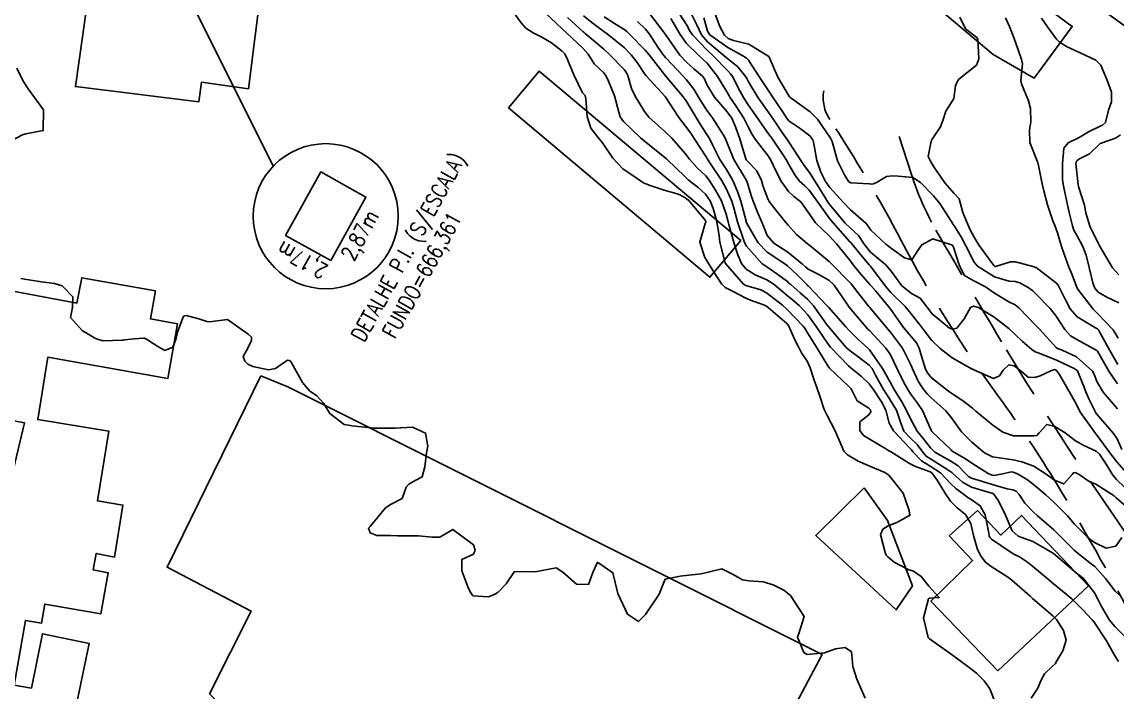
# Model space of a CAD drawing. Header units: metres. Extents: x 298520 to 308411, y 7433745 to 7450750.
# Drawn here: x 300510 to 300615.8, y 7446515.1 to 7446579.8 of the extents above; entities that cross this region are included whole.
import ezdxf

# ---------------------------------------------------------------- set-up
doc = ezdxf.new("R2010")
doc.units = ezdxf.units.M
doc.header["$LTSCALE"] = 10
doc.linetypes.add('CONTINUO', pattern=[0])
doc.linetypes.add('DASHED', pattern=[0.75, 0.5, -0.25])
for name, color, linetype in [('Curvas de Nivel 1m', 11, 'Continuous'), ('Curvas de Nivel 5m', 15, 'Continuous'), ('Edificações', 30, 'Continuous'), ('TEXTO', 45, 'Continuous'), ('Vias Secundárias', 230, 'DASHED')]:
    doc.layers.add(name, color=color, linetype=linetype)
doc.styles.add('ROMANS', font='romans', dxfattribs={"height": 0.2})

msp = doc.modelspace()

# ---------------------------------------------------------------- linework, layer by layer
at = {"layer": 'Curvas de Nivel 1m', "flags": 128}
for points, elevation in [([(300603.96, 7446514.23), (300603.48, 7446515.45), (300602.95, 7446516.24), (300602.21, 7446516.96), (300601.51, 7446517.51), (300600.5, 7446518.27), (300599.52, 7446518.97), (300597.65, 7446520.3), (300597.53, 7446520.41), (300597.09, 7446522.31), (300597.58, 7446524.15), (300597.67, 7446524.21), (300598.61, 7446524.29), (300597.6, 7446525.38), (300596.87, 7446526.31), (300596.11, 7446526.82), (300595.62, 7446526.97), (300594.27, 7446527.7), (300593.63, 7446528.19), (300593.48, 7446528.35), (300593.37, 7446528.62), (300592.95, 7446530.36), (300593.15, 7446530.86), (300593.67, 7446531.18), (300594.51, 7446531.5), (300595.68, 7446532.14), (300595.79, 7446532.22), (300595.75, 7446532.33), (300595.74, 7446532.38), (300595.69, 7446532.67), (300595.12, 7446534.34), (300593.73, 7446536.09), (300593.34, 7446536.35), (300591.74, 7446537.01), (300590.79, 7446537.43), (300589.75, 7446538.03), (300589.39, 7446538.4), (300589.15, 7446539.02), (300588.54, 7446540.41), (300587.79, 7446541.84), (300587.49, 7446542.42), (300587.07, 7446543.69), (300586.83, 7446544.43), (300586.55, 7446545.16), (300586.15, 7446546.44), (300585.85, 7446547.08), (300585.3, 7446547.89), (300585.01, 7446548.45), (300584.63, 7446549.21), (300584.07, 7446550.47), (300583.9, 7446550.7), (300582.32, 7446552.08), (300581.92, 7446552.4), (300581.74, 7446552.49), (300580.38, 7446552.97), (300579.93, 7446553.16), (300578.64, 7446553.83), (300577.94, 7446554.2), (300577.58, 7446554.54), (300576.87, 7446555.64), (300576.3, 7446556.56), (300575.97, 7446557.09), (300575.48, 7446558.57), (300576.01, 7446560.35), (300576.07, 7446560.5), (300576.06, 7446560.56), (300576.01, 7446560.68), (300574.42, 7446562.58), (300574.21, 7446562.76), (300574.05, 7446562.87), (300573.45, 7446563.2), (300572.05, 7446563.59), (300570.61, 7446564.07), (300570.06, 7446564.3), (300569.85, 7446564.42), (300569.55, 7446564.64), (300568.65, 7446565.24), (300568.07, 7446565.65), (300567.1, 7446566.67), (300566.11, 7446568.16), (300565.66, 7446568.69), (300564.98, 7446569.55), (300564.61, 7446570.7), (300564.48, 7446572.39), (300564.43, 7446572.71), (300564.29, 7446572.84), (300564.17, 7446572.98), (300563.32, 7446574.72), (300562.73, 7446576.19), (300562.46, 7446576.73), (300562.21, 7446577.01), (300561.17, 7446577.79), (300560.23, 7446578.36), (300559.4, 7446578.76), (300558.69, 7446579.22), (300558.24, 7446579.72), (300557.47, 7446580.79)], 668), ([(300607.47, 7446514.57), (300608.13, 7446515.53), (300608.38, 7446516.17), (300608.77, 7446516.9), (300609.51, 7446517.6), (300609.79, 7446517.88), (300609.97, 7446518.16), (300610.55, 7446519.13), (300610.85, 7446520.15), (300610.61, 7446521.09), (300609.94, 7446522.16), (300609.57, 7446522.51), (300607.62, 7446524.18), (300607.58, 7446524.21), (300607.37, 7446524.4), (300605.61, 7446525.96), (300605.29, 7446526.21), (300603.62, 7446527.27), (300603.07, 7446527.68), (300602.64, 7446528.24), (300602.31, 7446528.92), (300601.92, 7446530.26), (300601.67, 7446531.42), (300601.14, 7446532.27), (300600.34, 7446532.92), (300599.7, 7446533.58), (300599.21, 7446534.28), (300598.41, 7446535.6), (300597.88, 7446536.3), (300597.73, 7446536.39), (300596.32, 7446536.9), (300595.74, 7446537.22), (300593.9, 7446538.35), (300593.75, 7446538.43), (300593.52, 7446538.58), (300591.77, 7446539.63), (300591.31, 7446539.92), (300590.94, 7446540.38), (300590.95, 7446541.22), (300591.8, 7446541.91), (300591.99, 7446542.18), (300591.96, 7446542.37), (300591.8, 7446542.56), (300590.68, 7446543.26), (300590.1, 7446544.4), (300589.98, 7446544.55), (300589.83, 7446544.68), (300588.01, 7446546.42), (300587.85, 7446546.63), (300586.75, 7446548.43), (300585.89, 7446549.83), (300585.65, 7446550.2), (300585.46, 7446550.45), (300583.92, 7446552.07), (300583.48, 7446552.47), (300581.93, 7446553.69), (300581.39, 7446553.95), (300579.94, 7446554.39), (300579.72, 7446554.52), (300577.96, 7446556.52), (300577.95, 7446556.54), (300577.93, 7446556.57), (300577.44, 7446558.55), (300577.37, 7446559.17), (300577.13, 7446560.55), (300576.79, 7446561.8), (300576.5, 7446562.56), (300576.05, 7446563.21), (300575.33, 7446563.84), (300574.38, 7446564.59), (300574.21, 7446564.74), (300574.07, 7446564.88), (300572.27, 7446566.61), (300572.09, 7446566.78), (300571.32, 7446567.39), (300570.11, 7446568.34), (300569.77, 7446568.64), (300568.92, 7446569.45), (300568.13, 7446570.22), (300567.81, 7446570.66), (300567.69, 7446571.12), (300567.24, 7446572.67), (300566.6, 7446574.26), (300566.4, 7446574.68), (300566.19, 7446574.92), (300565.28, 7446575.78), (300564.7, 7446576.7), (300564.21, 7446577.29), (300562.66, 7446578.73), (300562.24, 7446579.12), (300560.49, 7446580.75)], 669), ([(300616.93, 7446520.08), (300615.55, 7446521.47), (300615.05, 7446522.1), (300614.26, 7446523.42), (300613.91, 7446524.11), (300613.59, 7446524.72), (300612.5, 7446526.13), (300612, 7446526.52), (300611.62, 7446526.8), (300610.07, 7446528.16), (300609.64, 7446528.51), (300608.78, 7446529.03), (300607.65, 7446529.67), (300607.28, 7446529.82), (300606.21, 7446530.2), (300605.66, 7446530.72), (300605, 7446532.22), (300604.32, 7446533.6), (300603.89, 7446534.23), (300603.7, 7446534.33), (300603.56, 7446534.38), (300601.71, 7446534.93), (300600.85, 7446535.4), (300599.89, 7446536.28), (300599.81, 7446536.35), (300599.73, 7446536.4), (300599.43, 7446536.59), (300597.75, 7446537.67), (300597.36, 7446537.92), (300597.01, 7446538.31), (300596.48, 7446539.04), (300595.77, 7446539.7), (300595.2, 7446540.34), (300594.85, 7446541.28), (300594.47, 7446542.34), (300593.81, 7446543.43), (300593.21, 7446544.36), (300592.46, 7446545.74), (300592.13, 7446546.37), (300591.85, 7446546.71), (300590.62, 7446547.63), (300589.87, 7446548.17), (300589.63, 7446548.4), (300588.02, 7446550.29), (300587.91, 7446550.42), (300587.89, 7446550.44), (300586.48, 7446552.43), (300585.93, 7446553.04), (300585.18, 7446553.69), (300584.27, 7446554.47), (300584.1, 7446554.62), (300583.95, 7446554.76), (300582.93, 7446555.5), (300581.96, 7446556.18), (300581.77, 7446556.3), (300581.49, 7446556.5), (300579.99, 7446558.17), (300579.81, 7446558.52), (300579.71, 7446558.81), (300579.14, 7446560.53), (300578.82, 7446561.75), (300578.58, 7446562.53), (300578.05, 7446563.73), (300577.57, 7446564.54), (300576.51, 7446566.12), (300576.23, 7446566.56), (300576.09, 7446566.79), (300574.94, 7446568.58), (300574.61, 7446569.08), (300574.12, 7446569.75), (300573.48, 7446570.6), (300572.16, 7446572.61), (300570.31, 7446574.63), (300570.18, 7446574.79), (300569.45, 7446575.89), (300568.88, 7446576.65), (300568.21, 7446577.32), (300566.54, 7446578.68), (300566.24, 7446578.9), (300565.19, 7446579.65), (300564.25, 7446580.41)], 671), ([(300616.01, 7446524.51), (300615.59, 7446524.87), (300614.65, 7446526.1), (300613.62, 7446527.25), (300613.14, 7446527.63), (300612.51, 7446528.13), (300612.03, 7446528.53), (300611.64, 7446528.85), (300610.3, 7446530.15), (300609.66, 7446530.8), (300608.07, 7446532.18), (300607.69, 7446532.5), (300606.88, 7446533.37), (300606.31, 7446534.2), (300606.02, 7446534.52), (300605.71, 7446534.65), (300605.17, 7446534.75), (300603.71, 7446535.18), (300602.37, 7446535.59), (300601.72, 7446535.79), (300601.42, 7446535.95), (300601.11, 7446536.26), (300600.44, 7446536.97), (300599.74, 7446537.43), (300598.17, 7446538.3), (300597.76, 7446538.71), (300597.07, 7446539.62), (300596.49, 7446540.32), (300595.79, 7446541.57), (300595.46, 7446542.33), (300595, 7446543.15), (300594.25, 7446544.35), (300593.83, 7446545.12), (300593.14, 7446546.36), (300591.87, 7446548.16), (300591.68, 7446548.37), (300590.72, 7446549.23), (300589.89, 7446550.07), (300589.6, 7446550.4), (300587.92, 7446552.28), (300587.79, 7446552.42), (300585.94, 7446554.35), (300585.89, 7446554.39), (300585.84, 7446554.44), (300584.89, 7446555.4), (300583.96, 7446556.29), (300583.71, 7446556.47), (300581.98, 7446557.6), (300581.11, 7446558.5), (300580.7, 7446559.21), (300580.01, 7446560.43), (300579.97, 7446560.52), (300579.96, 7446560.58), (300579.44, 7446562.53), (300579.14, 7446563.44), (300578.68, 7446564.53), (300578.07, 7446565.56), (300577.44, 7446566.55), (300576.72, 7446567.94), (300576.42, 7446568.56), (300576.12, 7446569.06), (300575.52, 7446569.96), (300575.13, 7446570.58), (300574.16, 7446572.21), (300573.89, 7446572.59), (300572.18, 7446574.61), (300570.59, 7446576.63), (300570.21, 7446577.08), (300568.71, 7446578.65), (300568.46, 7446578.88), (300568.24, 7446579.06), (300567.24, 7446579.67), (300566.25, 7446580.31)], 672), ([(300616.23, 7446530.08), (300615.64, 7446529.23), (300614.71, 7446529.03), (300613.65, 7446529.56), (300613.32, 7446529.78), (300612.89, 7446530.12), (300611.67, 7446531.36), (300610.98, 7446532.15), (300609.7, 7446533.45), (300608.89, 7446534.17), (300607.71, 7446535.17), (300607.14, 7446535.62), (300606.16, 7446536.2), (300605.73, 7446536.38), (300605.54, 7446536.4), (300604.75, 7446536.22), (300603.89, 7446536.06), (300603.72, 7446536.08), (300603.32, 7446536.23), (300601.74, 7446537.23), (300601.15, 7446537.66), (300600.08, 7446538.28), (300599.87, 7446538.4), (300599.76, 7446538.51), (300597.89, 7446540.3), (300597.78, 7446540.48), (300597, 7446542.31), (300596.52, 7446543.03), (300595.82, 7446543.92), (300595.56, 7446544.33), (300595.22, 7446544.95), (300594.53, 7446546.34), (300593.86, 7446547.75), (300593.46, 7446548.35), (300591.89, 7446550), (300591.7, 7446550.18), (300591.52, 7446550.38), (300589.92, 7446552.28), (300589.83, 7446552.4), (300589.66, 7446552.67), (300588.46, 7446554.41), (300587.95, 7446554.9), (300586.92, 7446555.46), (300585.96, 7446555.96), (300585.69, 7446556.17), (300585.41, 7446556.45), (300583.98, 7446557.6), (300582.63, 7446558.48), (300582, 7446559.22), (300581.64, 7446560.12), (300581.49, 7446560.5), (300581.07, 7446561.46), (300580.65, 7446562.51), (300580.49, 7446562.96), (300580.06, 7446564.35), (300579.99, 7446564.52), (300579.89, 7446564.69), (300578.79, 7446566.53), (300578.11, 7446568.2), (300577.96, 7446568.54), (300577.77, 7446568.89), (300576.72, 7446570.55), (300576.14, 7446571.32), (300575.36, 7446572.57), (300574.92, 7446573.33), (300574.18, 7446574.27), (300573.88, 7446574.59), (300572.2, 7446576.34), (300571.98, 7446576.61), (300571.44, 7446577.39), (300570.62, 7446578.63), (300570.24, 7446579.11), (300569.48, 7446579.87)], 673), ([(300616.65, 7446533.04), (300615.7, 7446533.89), (300615.49, 7446534.09), (300613.71, 7446535.21), (300613.07, 7446535.47), (300612.13, 7446536.13), (300611.73, 7446536.33), (300611.56, 7446536.3), (300611.45, 7446536.14), (300610.63, 7446535.24), (300609.72, 7446535.6), (300608.93, 7446536.17), (300607.73, 7446536.95), (300606.57, 7446537.37), (300605.74, 7446537.57), (300604.18, 7446537.8), (300603.75, 7446537.86), (300602.98, 7446538.24), (300601.76, 7446539.26), (300601.26, 7446539.75), (300600.76, 7446540.27), (300599.79, 7446541.62), (300599.24, 7446542.29), (300597.82, 7446543.55), (300597.44, 7446543.93), (300597.12, 7446544.31), (300596.6, 7446545.09), (300596.01, 7446546.33), (300595.85, 7446546.74), (300595.05, 7446548.34), (300593.89, 7446549.88), (300593.49, 7446550.35), (300591.92, 7446552.25), (300591.82, 7446552.37), (300590.96, 7446553.41), (300590.2, 7446554.4), (300590.09, 7446554.54), (300589.95, 7446554.7), (300588.27, 7446556.42), (300587.97, 7446556.71), (300586.49, 7446557.93), (300585.99, 7446558.33), (300585.84, 7446558.44), (300584.83, 7446559.29), (300584.01, 7446560.19), (300583.79, 7446560.47), (300582.73, 7446561.79), (300582.18, 7446562.49), (300582.05, 7446562.74), (300581.59, 7446564.02), (300581.44, 7446564.5), (300581.01, 7446565.44), (300580.08, 7446566.39), (300579.98, 7446566.52), (300579.91, 7446566.7), (300579.34, 7446568.53), (300578.95, 7446569.7), (300578.58, 7446570.54), (300578.14, 7446571.15), (300576.92, 7446572.55), (300576.18, 7446573.79), (300575.93, 7446574.31), (300575.74, 7446574.57), (300574.92, 7446575.3), (300574.2, 7446575.92), (300573.56, 7446576.6), (300572.23, 7446578.52), (300572.17, 7446578.61), (300571.99, 7446578.86), (300570.64, 7446580.63)], 674), ([(300616.88, 7446536.07), (300615.74, 7446537.36), (300615.18, 7446538.1), (300613.77, 7446540.02), (300613.73, 7446540.07), (300613.68, 7446540.11), (300613.46, 7446540.43), (300612.24, 7446542.13), (300612.08, 7446542.41), (300611.81, 7446542.97), (300611.16, 7446544.15), (300610.26, 7446545.74), (300609.97, 7446546.16), (300609.84, 7446546.25), (300609.73, 7446546.27), (300609.39, 7446546.16), (300608.34, 7446545.67), (300607.84, 7446545.52), (300607.18, 7446545.53), (300606.4, 7446546.2), (300605.85, 7446546.64), (300605.33, 7446546.74), (300604.78, 7446546.22), (300604.41, 7446545.66), (300603.83, 7446545.4), (300601.94, 7446546.25), (300601.84, 7446546.3), (300601.77, 7446546.32), (300599.86, 7446547.4), (300598.68, 7446548.29), (300597.88, 7446549.09), (300597.36, 7446549.78), (300596.96, 7446550.31), (300595.91, 7446551.66), (300595.33, 7446552.34), (300593.94, 7446553.72), (300593.37, 7446554.36), (300591.96, 7446556.24), (300591.9, 7446556.31), (300591.85, 7446556.37), (300591.18, 7446557.17), (300590.16, 7446558.4), (300590.09, 7446558.49), (300589.99, 7446558.6), (300588.36, 7446560.42), (300588.02, 7446560.84), (300586.9, 7446562.43), (300586.05, 7446563.57), (300585.62, 7446564.01), (300585.13, 7446564.45), (300584.65, 7446565.05), (300584.08, 7446566.07), (300583.87, 7446566.47), (300583.44, 7446567.13), (300582.51, 7446568.49), (300582.12, 7446569.03), (300581.51, 7446569.88), (300581.09, 7446570.51), (300580.15, 7446571.83), (300579.7, 7446572.52), (300579.17, 7446573.52), (300578.67, 7446574.53), (300578.46, 7446574.81), (300578.19, 7446575.09), (300576.77, 7446576.55), (300576.21, 7446577.09), (300574.77, 7446578.58), (300574.55, 7446578.9), (300574.24, 7446579.5), (300573.54, 7446580.6)], 676), ([(300616.23, 7446538.55), (300615.77, 7446539.59), (300615.44, 7446540.09), (300613.8, 7446542), (300613.72, 7446542.11), (300613.07, 7446543.37), (300612.75, 7446544.13), (300612.5, 7446544.8), (300611.94, 7446546.14), (300611.84, 7446546.25), (300611.62, 7446546.36), (300609.86, 7446547.2), (300608.17, 7446547.87), (300607.87, 7446547.98), (300607.53, 7446548.19), (300606.66, 7446548.98), (300605.89, 7446549.7), (300605.31, 7446550.22), (300603.91, 7446551.31), (300602.41, 7446552.25), (300601.92, 7446552.4), (300601.61, 7446552.25), (300601.02, 7446551.15), (300600.3, 7446550.27), (300599.89, 7446550.18), (300599.61, 7446550.28), (300597.91, 7446551.64), (300597.41, 7446552.31), (300596.76, 7446553.15), (300595.94, 7446553.62), (300594.99, 7446554.34), (300593.96, 7446555.78), (300593.45, 7446556.36), (300591.98, 7446557.61), (300591.35, 7446558.38), (300590.82, 7446559.2), (300590.01, 7446559.95), (300589.53, 7446560.4), (300588.04, 7446562.17), (300587.86, 7446562.42), (300587.52, 7446562.96), (300586.63, 7446564.43), (300586.07, 7446565.29), (300585.58, 7446565.95), (300585.24, 7446566.45), (300584.11, 7446568.17), (300583.91, 7446568.47), (300583.45, 7446569.15), (300582.54, 7446570.49), (300582.14, 7446571.05), (300581.13, 7446572.5), (300580.18, 7446574.05), (300580.02, 7446574.35), (300579.93, 7446574.51), (300579.16, 7446575.49), (300578.2, 7446576.27), (300577.85, 7446576.54), (300576.22, 7446577.89), (300575.65, 7446578.57), (300575.19, 7446579.52), (300574.69, 7446580.58)], 677), ([(300615.81, 7446542.47), (300614.44, 7446544.1), (300613.83, 7446545.12), (300613.56, 7446545.83), (300613.39, 7446546.12), (300611.86, 7446547.5), (300610.46, 7446548.15), (300610.02, 7446548.3), (300609.88, 7446548.41), (300608.27, 7446550.18), (300607.9, 7446550.57), (300606.32, 7446552.2), (300606.11, 7446552.4), (300605.93, 7446552.52), (300605.32, 7446552.82), (300603.94, 7446553.65), (300603.08, 7446554.24), (300601.95, 7446554.83), (300601.03, 7446555.34), (300600.56, 7446556.27), (300599.99, 7446558.07), (300599.88, 7446558.28), (300598, 7446558.88), (300596.91, 7446558.32), (300596.54, 7446557.77), (300595.97, 7446556.85), (300595.25, 7446557.06), (300593.99, 7446557.96), (300593.44, 7446558.36), (300592.01, 7446559.73), (300591.76, 7446560.12), (300591.54, 7446560.38), (300590.03, 7446561.69), (300589.33, 7446562.41), (300588.06, 7446563.83), (300587.64, 7446564.42), (300587.18, 7446565.32), (300586.8, 7446566.43), (300586.5, 7446568.04), (300586.39, 7446568.44), (300586.12, 7446568.81), (300585.19, 7446569.52), (300584.13, 7446570.25), (300583.93, 7446570.47), (300583.46, 7446571.16), (300582.58, 7446572.49), (300582.17, 7446573.12), (300581.27, 7446574.5), (300580.2, 7446576.11), (300580.01, 7446576.33), (300579.72, 7446576.52), (300578.21, 7446577.34), (300576.46, 7446578.56), (300576.24, 7446578.91), (300575.88, 7446580.2)], 678), ([(300615.83, 7446544.88), (300614.98, 7446546.1), (300613.87, 7446548.04), (300613.81, 7446548.11), (300611.88, 7446549.18), (300611.29, 7446549.54), (300610.74, 7446550.15), (300609.91, 7446551.42), (300609.3, 7446552.17), (300607.94, 7446553.59), (300607.63, 7446553.87), (300607.18, 7446554.19), (300606.4, 7446554.65), (300605.95, 7446554.77), (300605.37, 7446554.8), (300603.95, 7446555.22), (300602.29, 7446556.25), (300601.97, 7446556.62), (300601.14, 7446558.26), (300600.75, 7446559.02), (300600.01, 7446560.19), (300599.94, 7446560.28), (300599.81, 7446560.49), (300598.66, 7446562.29), (300598.05, 7446563.04), (300596.81, 7446564.31), (300596.07, 7446564.81), (300594.65, 7446564.92), (300594.07, 7446564.95), (300593.52, 7446564.9), (300592.6, 7446564.36), (300592.25, 7446564.18), (300592.06, 7446564.17), (300591.87, 7446564.19), (300590.06, 7446564.29), (300589.88, 7446564.4), (300589.49, 7446564.99), (300588.78, 7446566.41), (300588.26, 7446568.27), (300588.22, 7446568.42), (300588.11, 7446568.6), (300586.86, 7446570.43), (300586.14, 7446571.14), (300584.31, 7446572.47), (300584.22, 7446572.53), (300584.16, 7446572.59), (300583.02, 7446574.48), (300582.2, 7446576.43), (300582.15, 7446576.49), (300580.22, 7446577.66), (300578.73, 7446578.03), (300578.23, 7446578.23), (300577.86, 7446578.54), (300577.43, 7446579.36), (300576.96, 7446580.55)], 679), ([(300615.88, 7446549.29), (300615.4, 7446550.09), (300613.92, 7446551.66), (300613.46, 7446552.11), (300611.94, 7446554.07), (300611.92, 7446554.11), (300611.91, 7446554.13), (300611.37, 7446555.56), (300611.12, 7446556.14), (300610.65, 7446557.49), (300610.41, 7446558.15), (300610.31, 7446558.46), (300610.01, 7446559.45), (300609.76, 7446560.16), (300609.57, 7446560.61), (300609.05, 7446562.17), (300608.7, 7446563.53), (300608.55, 7446564.18), (300608.15, 7446566.11), (300608.14, 7446566.18), (300608.09, 7446566.33), (300607.34, 7446568.19), (300607.33, 7446569.39), (300607.45, 7446570.19), (300607.41, 7446571.45), (300607.21, 7446572.19), (300606.54, 7446573.84), (300606.49, 7446574.2), (300606.63, 7446575.76), (300606.54, 7446576.2), (300606.22, 7446577.13), (300605.85, 7446578.21), (300605.4, 7446579.37), (300604.99, 7446580.22)], 681), ([(300615.93, 7446552.7), (300614.79, 7446553.24), (300613.94, 7446553.74), (300613.63, 7446554.11), (300613.42, 7446554.65), (300613.09, 7446556.12), (300612.78, 7446557.32), (300612.48, 7446558.13), (300612, 7446559.04), (300611.61, 7446559.73), (300611.46, 7446560.14), (300611.19, 7446561.3), (300611, 7446562.15), (300610.69, 7446563.51), (300610.56, 7446564.15), (300610.52, 7446564.6), (300610.49, 7446566.15), (300610.62, 7446567.64), (300611.04, 7446568.15), (300612.12, 7446568.67), (300613.02, 7446569.22), (300614.13, 7446569.75), (300614.38, 7446569.86), (300614.65, 7446570.1), (300614.95, 7446571.3), (300615.22, 7446572.1), (300615.23, 7446573.04), (300614.86, 7446574.1), (300614.2, 7446575.65), (300613.73, 7446576.11), (300612.21, 7446576.82), (300610.96, 7446577.41), (300610.23, 7446577.86), (300609.94, 7446578.16), (300609.07, 7446579.34), (300608.47, 7446580.18)], 682), ([(300509.08, 7446568.39), (300510.11, 7446568.93), (300510.44, 7446569.02), (300512.11, 7446569.33), (300512.13, 7446571.33), (300510.64, 7446573.35), (300510.17, 7446574.1), (300509.56, 7446575.36)], 667), ([(300615.96, 7446555.42), (300615.33, 7446556.1), (300614.36, 7446557.73), (300614.13, 7446558.11), (300614, 7446558.35), (300613.14, 7446560.12), (300612.77, 7446561.38), (300612.62, 7446562.12), (300612.06, 7446563.93), (300612.02, 7446564.13), (300611.81, 7446565.87), (300611.79, 7446566.13), (300611.85, 7446566.37), (300612.09, 7446566.56), (300613.11, 7446567.1), (300614.11, 7446568.04), (300614.15, 7446568.08), (300614.23, 7446568.11), (300615.61, 7446568.61), (300616.12, 7446568.92)], 683), ([(300591.47, 7446514.55), (300590.64, 7446516.39), (300590.27, 7446517.63), (300590.21, 7446518.39), (300590.14, 7446519.02), (300589.52, 7446519.45), (300588.6, 7446519.33), (300587.52, 7446518.92), (300585.85, 7446518.78), (300585.52, 7446518.97), (300584.93, 7446520.46), (300585.09, 7446520.91), (300585.56, 7446522.45), (300584.25, 7446524.46), (300583.59, 7446524.98), (300582.58, 7446525.5), (300581.6, 7446525.79), (300580.24, 7446525.88), (300579.6, 7446525.99), (300578.64, 7446526.53), (300577.62, 7446527.04), (300575.61, 7446526.57), (300573.85, 7446526.35), (300573.61, 7446526.33), (300572.16, 7446526.05), (300571.58, 7446524.61), (300570.25, 7446522.63), (300569.56, 7446521.97), (300568.5, 7446522.65), (300567.58, 7446524.66), (300567.11, 7446526.67), (300565.62, 7446527.68), (300565.17, 7446526.69), (300564.76, 7446525.53), (300563.6, 7446525.55), (300562.28, 7446526.72), (300561.62, 7446527.13), (300559.61, 7446526.76), (300557.61, 7446526.78), (300556.79, 7446525.6), (300556.02, 7446524.8), (300555.76, 7446524.62), (300555.58, 7446524.52), (300555.1, 7446524.33), (300553.58, 7446524.44), (300553.32, 7446524.83), (300553.11, 7446525.31), (300552.53, 7446526.84), (300552.52, 7446527.95), (300553.63, 7446528.47), (300553.79, 7446528.83), (300553.64, 7446529.37), (300551.66, 7446530.85), (300550.4, 7446530.11), (300549.65, 7446530.11), (300548.32, 7446530.22), (300547.65, 7446530.23), (300546.32, 7446530.24), (300545.65, 7446530.26), (300544.32, 7446530.27), (300543.66, 7446530.51), (300543.5, 7446530.95), (300543.58, 7446531.04), (300543.66, 7446531.11), (300545.15, 7446532.93), (300545.69, 7446533.27), (300546.76, 7446533.84), (300547.15, 7446534.91), (300547.39, 7446535.22), (300547.71, 7446535.41), (300548.7, 7446535.91), (300548.94, 7446536.88), (300549.1, 7446538.24), (300549.24, 7446538.88), (300549.02, 7446540.14), (300547.77, 7446540.72), (300546.07, 7446540.62), (300545.78, 7446540.61), (300544.1, 7446540.63), (300543.78, 7446540.64), (300541.9, 7446540.85), (300541.78, 7446540.86), (300541.17, 7446540.98), (300539.79, 7446542.03), (300539.41, 7446542.61), (300539.21, 7446543), (300538.52, 7446543.72), (300537.81, 7446544.22), (300537.12, 7446545.03), (300536.19, 7446546.7), (300536, 7446547.04), (300535.85, 7446547.16), (300535.71, 7446547.19), (300535.51, 7446547.04), (300534.53, 7446546.37), (300533.84, 7446546.24), (300532.35, 7446546.57), (300531.85, 7446546.8), (300531.58, 7446547.09), (300531.41, 7446547.54), (300531.87, 7446548.35), (300532.21, 7446549.08), (300532.2, 7446549.41), (300531.88, 7446549.7), (300529.9, 7446551.11), (300528.17, 7446550.87), (300527.9, 7446550.92), (300527.13, 7446551.15), (300525.91, 7446551.49), (300525.66, 7446551.41), (300525.54, 7446551.16), (300525.09, 7446549.96), (300524.92, 7446549.17), (300524.61, 7446548.43), (300523.86, 7446548.11), (300523.17, 7446548.5), (300522.09, 7446549.21), (300521.87, 7446549.3), (300521.78, 7446549.31), (300520.88, 7446549.22), (300519.97, 7446549.13), (300519.87, 7446549.12), (300519.74, 7446549.1), (300517.87, 7446549.03), (300517.16, 7446549.27), (300515.88, 7446550.04), (300514.75, 7446551.29), (300514.93, 7446552.27), (300514.97, 7446553.29), (300513.93, 7446554.34), (300513.2, 7446554.58), (300511.94, 7446554.72), (300510.31, 7446554.98), (300509.94, 7446555.06)], 667)]:
    msp.add_lwpolyline(points, dxfattribs=dict(at, elevation=elevation))
at = {"layer": 'Curvas de Nivel 5m', "flags": 128}
for points, elevation in [([(300615.91, 7446518.09), (300615.52, 7446518.7), (300614.75, 7446520.1), (300613.56, 7446521.88), (300613.37, 7446522.11), (300612.5, 7446523.06), (300611.58, 7446523.98), (300611.41, 7446524.14), (300609.6, 7446525.61), (300608.95, 7446526.17), (300607.62, 7446527.31), (300607.13, 7446527.69), (300606.34, 7446528.2), (300605.86, 7446528.43), (300605.64, 7446528.56), (300604.65, 7446529.22), (300603.65, 7446529.9), (300603.5, 7446530.08), (300603.44, 7446530.23), (300603.4, 7446530.49), (300603.05, 7446532.24), (300602.57, 7446533.12), (300601.7, 7446533.73), (300601.38, 7446533.93), (300600.96, 7446534.26), (300600.22, 7446534.78), (300599.72, 7446535.25), (300598.73, 7446536.29), (300597.74, 7446536.96), (300596.89, 7446537.45), (300596.07, 7446538.33), (300595.93, 7446538.51), (300595.76, 7446538.68), (300594.18, 7446540.35), (300593.78, 7446541.1), (300593.45, 7446542.35), (300593.03, 7446543.14), (300592.22, 7446544.37), (300591.83, 7446544.9), (300591.08, 7446545.62), (300590.09, 7446546.4), (300589.85, 7446546.62), (300588.12, 7446548.42), (300587.88, 7446548.73), (300586.74, 7446550.43), (300585.91, 7446551.56), (300585.07, 7446552.45), (300584.45, 7446552.99), (300583.93, 7446553.42), (300582.66, 7446554.48), (300581.95, 7446554.93), (300580.85, 7446555.41), (300579.96, 7446555.97), (300579.51, 7446556.52), (300579.16, 7446557.34), (300578.78, 7446558.53), (300578.29, 7446560.26), (300578.22, 7446560.54), (300578.02, 7446561.28), (300577.58, 7446562.54), (300577.01, 7446563.59), (300576.39, 7446564.56), (300576.07, 7446564.96), (300575.24, 7446565.74), (300574.5, 7446566.58), (300574.09, 7446567.11), (300572.78, 7446568.6), (300572.12, 7446569.24), (300570.58, 7446570.63), (300570.14, 7446571.16), (300569.24, 7446572.64), (300568.9, 7446573.38), (300568.53, 7446574.65), (300568.43, 7446574.9), (300568.19, 7446575.21), (300566.78, 7446576.67), (300566.21, 7446577.18), (300564.43, 7446578.71), (300564.32, 7446578.8), (300564.23, 7446578.87), (300562.73, 7446580.24)], 670), ([(300616.52, 7446534.88), (300615.72, 7446535.65), (300615.36, 7446536.09), (300614.71, 7446537.13), (300614.08, 7446538.11), (300613.76, 7446538.4), (300612.56, 7446538.93), (300611.77, 7446539.39), (300610.75, 7446540.15), (300609.78, 7446540.79), (300608.98, 7446540.97), (300608.26, 7446540.18), (300608.03, 7446539.92), (300607.77, 7446539.87), (300607.45, 7446539.87), (300605.77, 7446539.86), (300604.73, 7446540.22), (300603.78, 7446540.89), (300602.14, 7446542.25), (300601.81, 7446542.53), (300600.84, 7446543.29), (300599.82, 7446543.97), (300599.37, 7446544.28), (300597.83, 7446545.51), (300597.47, 7446545.94), (300597.29, 7446546.31), (300597.03, 7446547.13), (300596.68, 7446548.32), (300596.4, 7446548.85), (300595.88, 7446549.47), (300595.17, 7446550.34), (300593.92, 7446552.06), (300593.7, 7446552.35), (300592.47, 7446553.83), (300592.01, 7446554.37), (300591.94, 7446554.45), (300591.03, 7446555.46), (300590.31, 7446556.39), (300589.97, 7446556.84), (300588.7, 7446558.41), (300588, 7446559.13), (300586.66, 7446560.43), (300586.03, 7446561.35), (300585.24, 7446562.45), (300584.57, 7446562.98), (300584.05, 7446563.45), (300583.32, 7446564.48), (300582.62, 7446565.94), (300582.35, 7446566.49), (300582.09, 7446566.89), (300580.84, 7446568.51), (300580.55, 7446568.94), (300580.13, 7446569.77), (300579.74, 7446570.52), (300578.97, 7446571.71), (300578.4, 7446572.54), (300578.32, 7446572.69), (300578.17, 7446572.98), (300577.21, 7446574.55), (300576.2, 7446575.85), (300575.83, 7446576.2), (300575.39, 7446576.57), (300574.22, 7446577.74), (300573.6, 7446578.6), (300572.69, 7446580.16)], 675), ([(300615.85, 7446546.75), (300615.06, 7446548.1), (300614.08, 7446549.92), (300613.97, 7446550.11), (300613.89, 7446550.19), (300613.7, 7446550.31), (300611.91, 7446551.36), (300611.26, 7446552.14), (300610.79, 7446553.01), (300610.23, 7446554.16), (300610.13, 7446554.34), (300609.95, 7446554.57), (300608.25, 7446555.89), (300607.96, 7446556.11), (300607.91, 7446556.13), (300607.77, 7446556.18), (300605.97, 7446556.66), (300605.5, 7446556.68), (300604.03, 7446556.23), (300603.97, 7446556.22), (300603.88, 7446556.31), (300602.47, 7446558.25), (300602, 7446558.99), (300601.57, 7446559.82), (300601.36, 7446560.26), (300600.88, 7446561.42), (300600.67, 7446562.27), (300600.52, 7446562.74), (300600.05, 7446563.26), (300599.16, 7446564.29), (300598.08, 7446565.83), (300597.78, 7446566.3), (300597.55, 7446566.84), (300597.83, 7446568.3), (300597.91, 7446568.5), (300598.12, 7446568.79), (300598.74, 7446569.69), (300598.95, 7446570.29), (300599.24, 7446571.19), (300599.92, 7446572.28), (300600, 7446572.44), (300600.17, 7446573.64), (300600.37, 7446574.09), (300600.49, 7446574.28), (300602.2, 7446575.65), (300602.38, 7446576.07), (300602.44, 7446576.25), (300602.33, 7446578.15), (300602.28, 7446578.25), (300602.23, 7446578.31), (300601.13, 7446579.15), (300600.58, 7446580.28)], 680)]:
    msp.add_lwpolyline(points, dxfattribs=dict(at, elevation=elevation))
at = {"layer": 'Edificações'}
for points in [[(300569.34, 7446655.97), (300554.58, 7446637.48), (300553.17, 7446635.72), (300540.4, 7446620.26), (300583.86, 7446585.51), (300587.67, 7446590.28), (300603.8, 7446576.66), (300607.77, 7446574.38), (300611.44, 7446579.38), (300608.5, 7446581.54), (300610.27, 7446583.95), (300616.69, 7446579.3)], [(300515.4, 7446514.43), (300516.55, 7446519.84), (300512.05, 7446520.77), (300510.96, 7446515.54), (300509.3, 7446515.83), (300510.41, 7446522.06), (300511.93, 7446521.79), (300512.26, 7446523.64), (300517.68, 7446522.71), (300518.39, 7446526.67), (300516.93, 7446526.94), (300517.22, 7446528.53), (300518.97, 7446528.18), (300519.8, 7446533.19), (300517.33, 7446533.6), (300518.43, 7446540.33), (300511.58, 7446541.45), (300512.56, 7446547.45), (300524.14, 7446545.42), (300525.06, 7446550.69), (300522.45, 7446551.15), (300522.93, 7446553.88), (300515.83, 7446555.13), (300515.36, 7446552.69), (300504.71, 7446554.67)], [(300500.72, 7446542.97), (300510.3, 7446541.12), (300507.58, 7446529.9)]]:
    msp.add_lwpolyline(points, dxfattribs=at)
for points in [[(300516.92, 7446585.7), (300515.22, 7446573.58), (300527.14, 7446572.12), (300527.4, 7446574.01), (300531.92, 7446573.37), (300533.2, 7446583.63)], [(300557.01, 7446571.52), (300576.47, 7446555.17), (300579.44, 7446558.71), (300559.98, 7446575.05)], [(300533.12, 7446545.68), (300524.07, 7446527.2), (300532.17, 7446522.97), (300528.17, 7446514.97), (300558.34, 7446484.8), (300559.72, 7446483.34), (300565.24, 7446488.3), (300568.69, 7446485.62), (300570.15, 7446488.65), (300569.15, 7446489.94), (300572.33, 7446492.72), (300573.24, 7446491.6), (300570.26, 7446484.96), (300572.36, 7446483.97), (300582.97, 7446504.73), (300580.53, 7446506.01), (300587.31, 7446518.77), (300535.72, 7446544.6)], [(300591.36, 7446534.86), (300586.68, 7446530.27), (300594.46, 7446523.1), (300596.02, 7446525.39), (300593.62, 7446531.71)], [(300599.58, 7446530.21), (300601.83, 7446527.83), (300597.8, 7446523.93), (300604.26, 7446517.2), (300613.01, 7446525.41), (300606.55, 7446532.2), (300604.55, 7446530.3), (300602.3, 7446532.66)]]:
    msp.add_lwpolyline(points, close=True, dxfattribs=at)
at = {"layer": 'TEXTO', "linetype": 'CONTINUO'}
msp.add_polyline3d([(300534.31, 7446565.89, 0), (300503.69, 7446627.1, 0)], dxfattribs=at)
msp.add_polyline3d([(300539.88, 7446556.8, 0), (300543.26, 7446562.92, 0), (300538.89, 7446565.34, 0), (300535.5, 7446559.22, 0), (300539.88, 7446556.8, 0)], close=True, dxfattribs=at)
msp.add_circle((300539.38, 7446561.07), 7, dxfattribs=at)
at = {"layer": 'Vias Secundárias'}
for points in [[(300494.55, 7446504.32), (300497.32, 7446501.72, 0.062225), (300499.44, 7446500.17, 0.077026), (300510.52, 7446496.09, -0.050139), (300519.82, 7446493.23, 0.043304), (300522.37, 7446492.41), (300529.54, 7446489.96, -0.033809), (300538.63, 7446486.16, 0.041324), (300546.66, 7446482.94, 0.038744), (300562.76, 7446479.32, -0.071128), (300572.07, 7446476.58), (300572.84, 7446476.37, 0.132135), (300576.48, 7446476.34, 0.143703), (300579.2, 7446477.98, -0.137061), (300599.19, 7446490.34, 0.195977), (300616.5, 7446504.03, -0.106893), (300618.13, 7446505.85, 0.408819), (300619.99, 7446517.03), (300618.19, 7446520.51, 0.016663), (300610.01, 7446535.13, 0.021639), (300604.32, 7446543.68, -0.036226), (300594.93, 7446558.73, 0.024016), (300588.04, 7446570.39, -0.190141), (300587.46, 7446573.18)], [(300594.75, 7446568.76), (300595.93, 7446565.09, 0.052964), (300598.29, 7446559.73, 0.005463), (300605.11, 7446548.16, 0.016279), (300615.85, 7446531.61, -0.030484), (300621.7, 7446522.02, -0.034706), (300628.11, 7446507.54, -0.349189), (300624.24, 7446496.02, -0.035518), (300613.48, 7446490.09, -0.080028), (300608.43, 7446488.67, 0.08846), (300592.94, 7446484.05, 0.055198), (300581.62, 7446476.7, 0.03524), (300577.91, 7446473.19, -0.015693), (300579.62, 7446471.88, -0.021492), (300585.56, 7446466.55, -0.024157), (300587.29, 7446464.69, 0.01268), (300589.98, 7446461.65, 0.018785), (300595.85, 7446455.83, -0.020394), (300597.56, 7446454.12, -0.005402), (300600.18, 7446451.21, 0.012543), (300606.41, 7446444.5, 0.004942), (300618.05, 7446432.82, -0.001475)]]:
    msp.add_lwpolyline(points, format="xyb", dxfattribs=at)

# ---------------------------------------------------------------- texts
at = {"layer": 'TEXTO', "style": 'ROMANS', "width": 0.8}
for s, rotation, p in [('DETALHE P.I. (S/ESCALA)', 61.0422, (300543.06, 7446548.82)), ('2,87m', 61.0422, (300542.07, 7446556.63)), ('FUNDO=666,361', 61.0422, (300546.06, 7446549.14)), ('2,17m', 151.0422, (300539.71, 7446556.24))]:
    msp.add_text(s, height=1.5, rotation=rotation, dxfattribs=at).set_placement(p)

doc.saveas('drawing.dxf')
